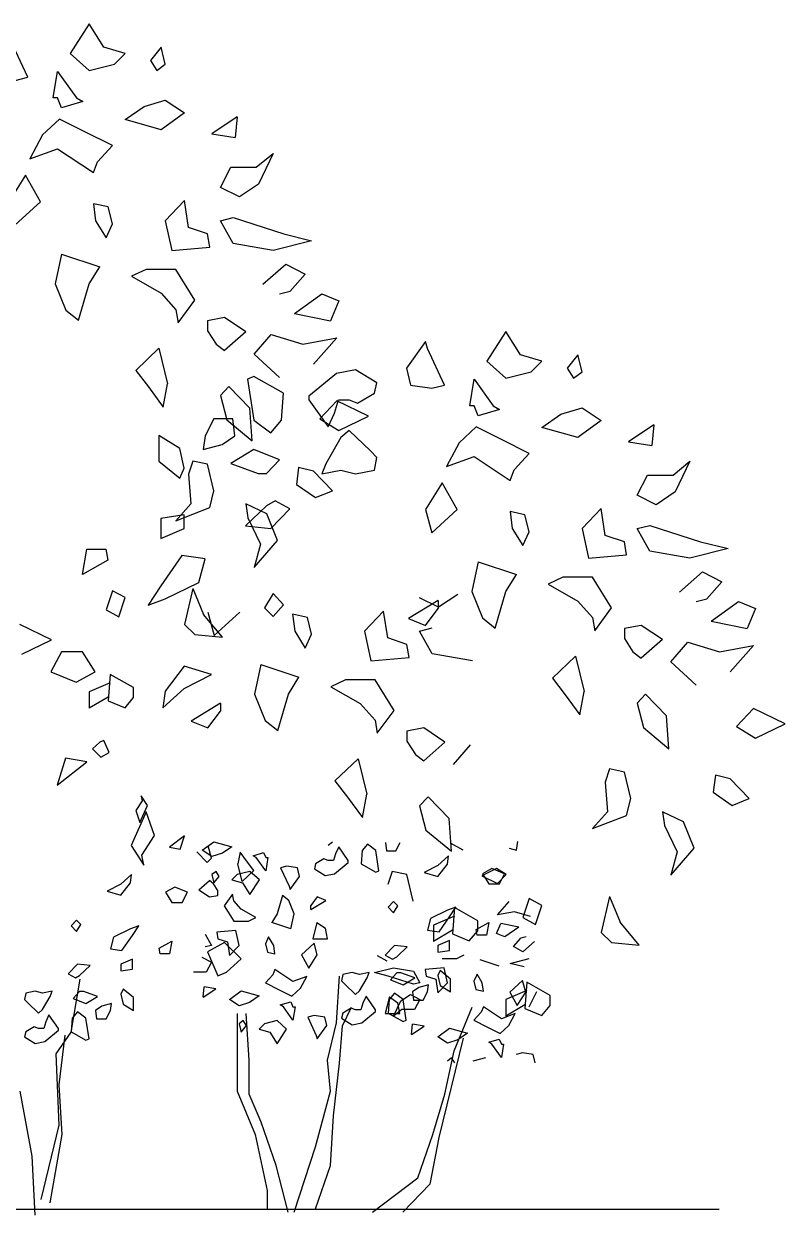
# Model space of a CAD drawing. Extents: x 334243 to 335327, y 65567 to 66446.
# Drawn here: x 334765 to 335327, y 65567 to 66446 of the extents above; entities that cross this region are included whole.
import ezdxf

# ---------------------------------------------------------------- set-up
doc = ezdxf.new("R2010")
doc.units = 0
doc.header["$MEASUREMENT"] = 0
doc.layers.get('0').update_dxf_attribs({"linetype": 'CONTINUOUS'})

msp = doc.modelspace()

# ---------------------------------------------------------------- linework, layer by layer
at = {"color": 7, "linetype": 'CONTINUOUS'}
for p, q in [((334813.06, 66445.92), (334799, 66424.05)), ((334824, 66428.73), (334813.06, 66445.92)), ((334767.75, 66406.47), (334755.25, 66433.42)), ((334799, 66424.05), (334813.06, 66411.55)), ((334839.62, 66424.05), (334824, 66428.73)), ((334831.81, 66416.23), (334839.62, 66424.05)), ((334866.19, 66428.73), (334858.38, 66418.97)), ((334869.31, 66416.23), (334866.19, 66428.73)), ((334813.06, 66411.55), (334831.81, 66416.23)), ((334858.38, 66418.97), (334863.06, 66411.55)), ((334863.06, 66411.55), (334869.31, 66416.23)), ((334758.38, 66404.12), (334767.75, 66406.47)), ((334786.5, 66391.23), (334789.62, 66410.77)), ((334789.62, 66410.77), (334803.69, 66391.23)), ((334789.62, 66391.23), (334786.5, 66391.23)), ((334792.75, 66383.81), (334789.62, 66391.23)), ((334808.38, 66388.5), (334792.75, 66383.81)), ((334803.69, 66391.23), (334808.38, 66388.5)), ((334853.69, 66384.98), (334869.31, 66389.67)), ((334869.31, 66389.67), (334883.38, 66380.3)), ((334839.62, 66375.22), (334853.69, 66384.98)), ((334883.38, 66380.3), (334866.19, 66367.8)), ((334791.19, 66375.61), (334778.69, 66363.89)), ((334809.94, 66366.23), (334791.19, 66375.61)), ((334866.19, 66367.8), (334839.62, 66375.22)), ((334922.44, 66377.17), (334903.69, 66364.67)), ((334922.44, 66377.17), (334920.88, 66361.94)), ((334778.69, 66363.89), (334769.31, 66346.31)), ((334830.25, 66356.08), (334809.94, 66366.23)), ((334903.69, 66364.67), (334920.88, 66361.94)), ((334769.31, 66346.31), (334789.62, 66353.73)), ((334789.62, 66353.73), (334816.19, 66336.16)), ((334819.31, 66343.97), (334830.25, 66356.08)), ((334816.19, 66336.16), (334819.31, 66343.97)), ((334936.5, 66340.06), (334949, 66350.22)), ((334949, 66350.22), (334938.06, 66327.56)), ((334766.19, 66334.2), (334753.69, 66314.67)), ((334777.12, 66314.67), (334766.19, 66334.2)), ((334909.94, 66325.22), (334917.75, 66340.06)), ((334917.75, 66340.06), (334936.5, 66340.06)), ((334938.06, 66327.56), (334924, 66318.19)), ((334924, 66318.19), (334909.94, 66325.22)), ((334758.38, 66297.48), (334777.12, 66314.67)), ((334827.12, 66310.77), (334816.19, 66313.11)), ((334816.19, 66313.11), (334817.75, 66300.61)), ((334830.25, 66298.27), (334827.12, 66310.77)), ((334883.38, 66315.45), (334869.31, 66300.61)), ((334886.5, 66295.53), (334883.38, 66315.45)), ((334817.75, 66300.61), (334825.56, 66288.11)), ((334869.31, 66300.61), (334874, 66278.73)), ((334909.94, 66300.61), (334919.31, 66302.95)), ((334919.31, 66283.81), (334909.94, 66300.61)), ((334919.31, 66302.95), (334956.81, 66290.84)), ((334825.56, 66288.11), (334830.25, 66298.27)), ((334900.56, 66290.84), (334886.5, 66295.53)), ((334902.12, 66281.08), (334900.56, 66290.84)), ((334956.81, 66290.84), (334977.12, 66285.77)), ((334949, 66278.73), (334919.31, 66283.81)), ((334977.12, 66285.77), (334949, 66278.73)), ((334792.75, 66276), (334788.06, 66254.12)), ((334792.75, 66276), (334820.88, 66266.62)), ((334874, 66278.73), (334902.12, 66281.08)), ((334813.06, 66254.12), (334820.88, 66266.62)), ((334855.25, 66264.67), (334844.31, 66259.59)), ((334877.12, 66264.67), (334855.25, 66264.67)), ((334891.19, 66242.02), (334877.12, 66264.67)), ((334941.19, 66253.73), (334958.38, 66268.58)), ((334958.38, 66268.58), (334972.44, 66261.16)), ((334844.31, 66259.59), (334866.19, 66247.09)), ((334972.44, 66261.16), (334961.5, 66248.66)), ((334788.06, 66254.12), (334795.88, 66234.59)), ((334805.25, 66227.17), (334813.06, 66254.12)), ((334866.19, 66247.09), (334877.12, 66234.98)), ((334953.69, 66246.7), (334961.5, 66248.66)), ((334964.62, 66232.25), (334984.94, 66246.7)), ((334984.94, 66246.7), (334997.44, 66241.62)), ((334878.69, 66225.22), (334891.19, 66242.02)), ((334997.44, 66241.62), (334991.19, 66226.78)), ((334795.88, 66234.59), (334805.25, 66227.17)), ((334877.12, 66234.98), (334878.69, 66225.22)), ((334913.06, 66229.12), (334900.56, 66226.78)), ((334928.69, 66218.58), (334913.06, 66229.12)), ((334964.62, 66232.25), (334991.19, 66226.78)), ((334900.56, 66226.78), (334900.56, 66219.36)), ((334900.56, 66219.36), (334906.81, 66209.59)), ((334928.69, 66218.58), (334913.06, 66204.91)), ((334934.94, 66202.17), (334947.44, 66216.62)), ((334947.44, 66216.62), (334970.88, 66209.59)), ((334970.88, 66209.59), (334995.88, 66214.28)), ((334995.88, 66214.28), (334978.69, 66194.75)), ((335061.31, 66211.37), (335047.25, 66191.84)), ((335062.88, 66206.29), (335061.31, 66211.37)), ((335120.69, 66218.79), (335106.62, 66196.91)), ((335131.62, 66201.6), (335120.69, 66218.79)), ((334864.62, 66206.47), (334847.44, 66190.06)), ((334864.62, 66206.47), (334870.88, 66180.3)), ((334906.81, 66209.59), (334913.06, 66204.91)), ((335075.38, 66179.34), (335062.88, 66206.29)), ((334953.69, 66184.98), (334934.94, 66202.17)), ((335106.62, 66196.91), (335120.69, 66184.41)), ((335147.25, 66196.91), (335131.62, 66201.6)), ((335139.44, 66189.1), (335147.25, 66196.91)), ((335173.81, 66201.6), (335166, 66191.84)), ((335176.94, 66189.1), (335173.81, 66201.6)), ((334847.44, 66190.06), (334856.81, 66177.95)), ((334934.75, 66185.59), (334930.06, 66183.63)), ((334956.62, 66173.48), (334934.75, 66185.59)), ((334995.69, 66187.93), (334975.38, 66171.13)), ((335009.75, 66190.66), (334995.69, 66187.93)), ((335025.38, 66180.9), (335009.75, 66190.66)), ((335047.25, 66191.84), (335050.38, 66179.34)), ((335120.69, 66184.41), (335139.44, 66189.1)), ((335166, 66191.84), (335170.69, 66184.41)), ((335170.69, 66184.41), (335176.94, 66189.1)), ((334856.81, 66177.95), (334867.75, 66163.11)), ((334867.75, 66163.11), (334870.88, 66180.3)), ((334916.19, 66178.34), (334909.94, 66171.7)), ((334931.81, 66162.33), (334916.19, 66178.34)), ((334930.06, 66183.63), (334934.75, 66153.55)), ((335023.81, 66173.48), (335025.38, 66180.9)), ((335050.38, 66179.34), (335066, 66176.99)), ((335066, 66176.99), (335075.38, 66179.34)), ((335094.12, 66164.1), (335097.25, 66183.63)), ((335097.25, 66183.63), (335111.31, 66164.1)), ((334909.94, 66171.7), (334914.62, 66153.73)), ((334955.06, 66153.55), (334956.62, 66173.48)), ((334975.38, 66171.13), (334975.38, 66168.4)), ((334975.38, 66168.4), (334989.44, 66148.48)), ((334995.88, 66167.8), (334983.38, 66154.52)), ((334994.12, 66158.63), (334997.25, 66168.4)), ((335019.31, 66156.47), (334995.88, 66167.8)), ((334997.25, 66168.4), (335005.06, 66168.4)), ((335005.06, 66168.4), (335011.31, 66166.05)), ((335011.31, 66166.05), (335023.81, 66173.48)), ((334933.38, 66138.11), (334931.81, 66162.33)), ((334989.44, 66148.48), (334994.12, 66158.63)), ((335097.25, 66164.1), (335094.12, 66164.1)), ((335100.38, 66156.68), (335097.25, 66164.1)), ((335116, 66161.37), (335100.38, 66156.68)), ((335111.31, 66164.1), (335116, 66161.37)), ((335161.31, 66157.85), (335176.94, 66162.54)), ((335176.94, 66162.54), (335191, 66153.16)), ((334905.06, 66154.34), (334898.81, 66141.84)), ((334919.12, 66154.34), (334905.06, 66154.34)), ((334914.62, 66153.73), (334933.38, 66138.11)), ((334920.69, 66141.84), (334919.12, 66154.34)), ((334934.75, 66153.55), (334947.25, 66144.18)), ((334947.25, 66144.18), (334955.06, 66153.55)), ((334983.38, 66154.52), (334997.44, 66145.92)), ((334997.44, 66145.92), (335019.31, 66156.47)), ((335147.25, 66148.09), (335161.31, 66157.85)), ((335191, 66153.16), (335173.81, 66140.66)), ((335230.06, 66150.04), (335211.31, 66137.54)), ((335230.06, 66150.04), (335228.5, 66134.8)), ((334880.06, 66132.46), (334864.44, 66142.23)), ((334864.44, 66142.23), (334864.44, 66123.09)), ((334898.81, 66141.84), (334897.25, 66131.68)), ((334911.31, 66135.59), (334920.69, 66141.84)), ((335005.06, 66145.74), (334998.81, 66140.66)), ((335020.69, 66130.9), (335005.06, 66145.74)), ((335098.81, 66148.48), (335086.31, 66136.76)), ((335117.56, 66139.1), (335098.81, 66148.48)), ((335173.81, 66140.66), (335147.25, 66148.09)), ((334883.19, 66118.01), (334880.06, 66132.46)), ((334897.25, 66131.68), (334911.31, 66135.59)), ((334998.81, 66140.66), (334987.88, 66121.13)), ((335086.31, 66136.76), (335076.94, 66119.18)), ((335137.88, 66128.95), (335117.56, 66139.1)), ((335211.31, 66137.54), (335228.5, 66134.8)), ((334889.62, 66123.27), (334886.5, 66113.5)), ((334900.56, 66120.92), (334889.62, 66123.27)), ((334934.75, 66131.68), (334917.56, 66121.52)), ((334953.5, 66124.26), (334934.75, 66131.68)), ((334944.12, 66114.1), (334953.5, 66124.26)), ((335025.38, 66125.82), (335020.69, 66130.9)), ((335023.81, 66116.45), (335025.38, 66125.82)), ((335076.94, 66119.18), (335097.25, 66126.6)), ((335097.25, 66126.6), (335123.81, 66109.02)), ((335126.94, 66116.84), (335137.88, 66128.95)), ((334864.44, 66123.09), (334880.06, 66110.59)), ((334880.06, 66110.59), (334883.19, 66118.01)), ((334905.25, 66101.39), (334900.56, 66120.92)), ((334917.56, 66121.52), (334937.88, 66114.1)), ((334967.75, 66118.58), (334966.19, 66106.08)), ((334978.69, 66115.84), (334967.75, 66118.58)), ((334992.75, 66101.39), (334978.69, 66115.84)), ((334987.88, 66121.13), (334984.75, 66113.71)), ((334984.75, 66113.71), (334998.81, 66116.45)), ((334998.81, 66116.45), (335009.75, 66113.71)), ((335009.75, 66113.71), (335023.81, 66116.45)), ((335123.81, 66109.02), (335126.94, 66116.84)), ((335244.12, 66112.93), (335256.62, 66123.09)), ((335256.62, 66123.09), (335245.69, 66100.43)), ((334886.5, 66113.5), (334888.06, 66091.62)), ((334937.88, 66114.1), (334944.12, 66114.1)), ((334966.19, 66106.08), (334980.25, 66096.31)), ((335073.81, 66107.07), (335061.31, 66087.54)), ((335084.75, 66087.54), (335073.81, 66107.07)), ((335217.56, 66098.09), (335225.38, 66112.93)), ((335225.38, 66112.93), (335244.12, 66112.93)), ((334902.12, 66088.89), (334905.25, 66101.39)), ((334980.25, 66096.31), (334992.75, 66101.39)), ((335231.62, 66091.05), (335217.56, 66098.09)), ((335245.69, 66100.43), (335231.62, 66091.05)), ((334888.06, 66091.62), (334877.12, 66079.12)), ((334877.12, 66079.12), (334902.12, 66088.89)), ((334944.12, 66090.27), (334928.5, 66075.43)), ((334944.31, 66084.2), (334928.69, 66091.62)), ((334928.69, 66091.62), (334930.25, 66081.47)), ((334950.38, 66093.79), (334944.12, 66090.27)), ((334961.31, 66087.93), (334950.38, 66093.79)), ((335191, 66088.32), (335176.94, 66073.48)), ((335194.12, 66068.4), (335191, 66088.32)), ((334883.19, 66083.63), (334866, 66080.9)), ((334866, 66080.9), (334866, 66066.05)), ((334883.19, 66073.48), (334883.19, 66083.63)), ((334930.25, 66081.47), (334939.62, 66061.94)), ((334930.25, 66081.47), (334939.62, 66061.94)), ((334952.12, 66064.67), (334944.31, 66084.2)), ((334947.25, 66073.48), (334961.31, 66087.93)), ((335061.31, 66087.54), (335066, 66070.35)), ((335066, 66070.35), (335084.75, 66087.54)), ((335134.75, 66083.63), (335123.81, 66085.98)), ((335123.81, 66085.98), (335125.38, 66073.48)), ((335137.88, 66071.13), (335134.75, 66083.63)), ((334866, 66066.05), (334883.19, 66073.48)), ((334928.5, 66075.43), (334947.25, 66073.48)), ((335125.38, 66073.48), (335133.19, 66060.98)), ((335133.19, 66060.98), (335137.88, 66071.13)), ((335176.94, 66073.48), (335181.62, 66051.6)), ((335217.56, 66073.48), (335226.94, 66075.82)), ((335226.94, 66056.68), (335217.56, 66073.48)), ((335226.94, 66075.82), (335264.44, 66063.71)), ((334934.94, 66044.75), (334952.12, 66064.67)), ((334939.62, 66061.94), (334934.94, 66044.75)), ((335208.19, 66063.71), (335194.12, 66068.4)), ((335209.75, 66053.95), (335208.19, 66063.71)), ((335264.44, 66063.71), (335284.75, 66058.63)), ((334808.19, 66039.49), (334811.31, 66058.24)), ((334811.31, 66058.24), (334825.38, 66058.24)), ((334825.38, 66058.24), (334826.94, 66050.04)), ((334881.62, 66053.55), (334866, 66031.29)), ((334898.81, 66051.21), (334881.62, 66053.55)), ((335181.62, 66051.6), (335209.75, 66053.95)), ((335256.62, 66051.6), (335226.94, 66056.68)), ((335284.75, 66058.63), (335256.62, 66051.6)), ((334826.94, 66050.04), (334808.19, 66039.49)), ((334894.12, 66033.63), (334898.81, 66051.21)), ((335100.38, 66048.87), (335095.69, 66026.99)), ((335100.38, 66048.87), (335128.5, 66039.49)), ((335120.69, 66026.99), (335128.5, 66039.49)), ((335162.88, 66037.54), (335151.94, 66032.46)), ((335184.75, 66037.54), (335162.88, 66037.54)), ((335198.81, 66014.88), (335184.75, 66037.54)), ((335248.81, 66026.6), (335266, 66041.45)), ((335266, 66041.45), (335280.06, 66034.02)), ((334830.25, 66027.56), (334825.56, 66013.5)), ((334839.62, 66022.48), (334830.25, 66027.56)), ((334866, 66031.29), (334856.62, 66016.84)), ((334869.12, 66021.52), (334894.12, 66033.63)), ((334889.62, 66029.12), (334883.38, 66002.56)), ((334889.62, 66029.12), (334897.44, 66009.98)), ((335095.69, 66026.99), (335103.5, 66007.46)), ((335112.88, 66000.04), (335120.69, 66026.99)), ((335151.94, 66032.46), (335173.81, 66019.96)), ((335280.06, 66034.02), (335269.12, 66021.52)), ((334834.94, 66008.42), (334839.62, 66022.48)), ((334856.62, 66016.84), (334869.12, 66021.52)), ((334948.81, 66025.43), (334942.56, 66014.88)), ((334956.62, 66017.23), (334948.81, 66025.43)), ((335070.69, 66020.35), (335048.81, 66007.07)), ((335071.09, 66015.34), (335057.03, 66022.37)), ((335070.69, 66020.35), (335070.69, 66014.49)), ((335085.16, 66024.71), (335071.09, 66015.34)), ((335173.81, 66019.96), (335184.75, 66007.85)), ((335261.31, 66019.57), (335269.12, 66021.52)), ((335272.25, 66005.12), (335292.56, 66019.57)), ((335292.56, 66019.57), (335305.06, 66014.49)), ((334825.56, 66013.5), (334834.94, 66008.42)), ((334911.5, 65993.19), (334897.44, 66009.98)), ((334900.78, 66011.82), (334905.47, 65994.63)), ((334905.47, 65994.63), (334924.22, 66011.82)), ((334942.56, 66014.88), (334948.81, 66008.63)), ((334948.81, 66008.63), (334956.62, 66017.23)), ((334974.22, 66007.91), (334963.28, 66010.26)), ((334963.28, 66010.26), (334964.84, 65997.76)), ((335030.47, 66012.6), (335016.41, 65997.76)), ((335033.59, 65992.68), (335030.47, 66012.6)), ((335061.31, 66001.99), (335070.69, 66014.49)), ((335186.31, 65998.09), (335198.81, 66014.88)), ((335305.06, 66014.49), (335298.81, 65999.65)), ((334785.22, 65991.28), (334761.78, 66002.61)), ((334883.38, 66002.56), (334891.19, 65995.14)), ((334977.34, 65995.41), (334974.22, 66007.91)), ((335048.81, 66007.07), (335061.31, 66001.99)), ((335057.03, 65997.76), (335066.41, 66000.1)), ((335103.5, 66007.46), (335112.88, 66000.04)), ((335184.75, 66007.85), (335186.31, 65998.09)), ((335220.69, 66001.99), (335208.19, 65999.65)), ((335236.31, 65991.45), (335220.69, 66001.99)), ((335272.25, 66005.12), (335298.81, 65999.65)), ((334763.34, 65980.73), (334785.22, 65991.28)), ((334891.19, 65995.14), (334911.5, 65993.19)), ((334964.84, 65997.76), (334972.66, 65985.26)), ((334972.66, 65985.26), (334977.34, 65995.41)), ((335016.41, 65997.76), (335021.09, 65975.88)), ((335047.66, 65987.99), (335033.59, 65992.68)), ((335066.41, 65980.96), (335057.03, 65997.76)), ((335208.19, 65999.65), (335208.19, 65992.23)), ((335208.19, 65992.23), (335214.44, 65982.46)), ((335236.31, 65991.45), (335220.69, 65977.77)), ((334792.56, 65982.46), (334784.75, 65967.62)), ((334808.19, 65982.46), (334792.56, 65982.46)), ((334817.56, 65967.62), (334808.19, 65982.46)), ((335049.22, 65978.23), (335047.66, 65987.99)), ((335214.44, 65982.46), (335220.69, 65977.77)), ((335242.56, 65975.04), (335255.06, 65989.49)), ((335255.06, 65989.49), (335278.5, 65982.46)), ((335278.5, 65982.46), (335303.5, 65987.15)), ((335303.5, 65987.15), (335286.31, 65967.62)), ((335021.09, 65975.88), (335049.22, 65978.23)), ((335096.09, 65975.88), (335066.41, 65980.96)), ((335172.25, 65979.34), (335155.06, 65962.93)), ((335172.25, 65979.34), (335178.5, 65953.16)), ((335261.31, 65957.85), (335242.56, 65975.04)), ((334784.75, 65967.62), (334803.5, 65960.2)), ((334803.5, 65960.2), (334817.56, 65967.62)), ((334828.69, 65965.84), (334827.12, 65946.31)), ((334845.88, 65956.08), (334828.69, 65965.84)), ((334883.19, 65971.91), (334869.12, 65953.55)), ((334903.5, 65965.66), (334883.19, 65971.91)), ((334883.19, 65955.51), (334903.5, 65965.66)), ((334939.84, 65973.15), (334935.16, 65951.27)), ((334939.84, 65973.15), (334967.97, 65963.77)), ((334828.69, 65959.59), (334813.06, 65952.95)), ((334845.88, 65948.66), (334845.88, 65956.08)), ((334960.16, 65951.27), (334967.97, 65963.77)), ((335002.34, 65961.82), (334991.41, 65956.74)), ((334991.41, 65956.74), (335013.28, 65944.24)), ((335024.22, 65961.82), (335002.34, 65961.82)), ((335038.28, 65939.16), (335024.22, 65961.82)), ((335155.06, 65962.93), (335164.44, 65950.82)), ((334813.06, 65952.95), (334813.06, 65940.84)), ((334827.12, 65949.05), (334813.06, 65940.84)), ((334839.62, 65941.23), (334845.88, 65948.66)), ((334867.56, 65941.05), (334883.19, 65955.51)), ((334869.12, 65953.55), (334867.56, 65941.05)), ((334935.16, 65951.27), (334942.97, 65931.74)), ((334952.34, 65924.32), (334960.16, 65951.27)), ((335164.44, 65950.82), (335175.38, 65935.98)), ((335175.38, 65935.98), (335178.5, 65953.16)), ((335223.81, 65951.21), (335217.56, 65944.57)), ((335239.44, 65935.2), (335223.81, 65951.21)), ((334827.12, 65946.31), (334839.62, 65941.23)), ((334910.16, 65944.63), (334888.28, 65931.35)), ((334900.78, 65926.27), (334910.16, 65938.77)), ((334910.16, 65944.63), (334910.16, 65938.77)), ((335013.28, 65944.24), (335024.22, 65932.13)), ((335025.78, 65922.37), (335038.28, 65939.16)), ((335217.56, 65944.57), (335222.25, 65926.6)), ((335303.5, 65940.66), (335291, 65927.38)), ((335326.94, 65929.34), (335303.5, 65940.66)), ((334888.28, 65931.35), (334900.78, 65926.27)), ((334942.97, 65931.74), (334952.34, 65924.32)), ((335024.22, 65932.13), (335025.78, 65922.37)), ((335241, 65910.98), (335239.44, 65935.2)), ((335060.16, 65926.27), (335047.66, 65923.93)), ((335047.66, 65923.93), (335047.66, 65916.51)), ((335075.78, 65915.73), (335060.16, 65926.27)), ((335222.25, 65926.6), (335241, 65910.98)), ((335291, 65927.38), (335305.06, 65918.79)), ((335305.06, 65918.79), (335326.94, 65929.34)), ((334820.91, 65915.73), (334815.44, 65910.85)), ((334824.03, 65917.1), (334820.91, 65915.73)), ((334827.94, 65908.3), (334824.03, 65917.1)), ((335047.66, 65916.51), (335053.91, 65906.74)), ((335075.78, 65915.73), (335060.16, 65902.05)), ((335082.03, 65899.32), (335094.53, 65913.77)), ((334795.69, 65903.95), (334789.44, 65884.02)), ((334811.31, 65901.21), (334795.69, 65903.95)), ((334815.44, 65910.85), (334821.69, 65904.79)), ((334821.69, 65904.79), (334827.94, 65908.3)), ((335011.72, 65903.62), (334994.53, 65887.21)), ((335011.72, 65903.62), (335017.97, 65877.45)), ((335053.91, 65906.74), (335060.16, 65902.05)), ((334789.44, 65884.02), (334811.31, 65901.21)), ((335197.25, 65896.13), (335194.12, 65886.37)), ((335208.19, 65893.79), (335197.25, 65896.13)), ((334994.53, 65887.21), (335003.91, 65875.1)), ((335194.12, 65886.37), (335195.69, 65864.49)), ((335212.88, 65874.26), (335208.19, 65893.79)), ((335275.38, 65891.45), (335273.81, 65878.95)), ((335286.31, 65888.71), (335275.38, 65891.45)), ((335300.38, 65874.26), (335286.31, 65888.71)), ((335014.84, 65860.26), (335017.97, 65877.45)), ((335273.81, 65878.95), (335287.88, 65869.18)), ((334852.16, 65872.57), (334847.47, 65865.34)), ((334850.59, 65856.55), (334856.06, 65869.05)), ((334851.38, 65876.27), (334852.16, 65872.57)), ((334856.06, 65869.05), (334851.38, 65876.27)), ((335003.91, 65875.1), (335014.84, 65860.26)), ((335063.28, 65875.49), (335057.03, 65868.85)), ((335057.03, 65868.85), (335061.72, 65850.88)), ((335078.91, 65859.48), (335063.28, 65875.49)), ((335209.75, 65861.76), (335212.88, 65874.26)), ((335287.88, 65869.18), (335300.38, 65874.26)), ((334855.06, 65864.49), (334844.12, 65839.49)), ((334847.47, 65865.34), (334850.59, 65856.55)), ((334861.31, 65846.91), (334855.06, 65864.49)), ((335080.47, 65835.26), (335078.91, 65859.48)), ((335195.69, 65864.49), (335184.75, 65851.99)), ((335184.75, 65851.99), (335209.75, 65861.76)), ((335251.94, 65857.07), (335236.31, 65864.49)), ((335236.31, 65864.49), (335237.88, 65854.34)), ((335061.72, 65850.88), (335080.47, 65835.26)), ((335237.88, 65854.34), (335247.25, 65834.8)), ((335237.88, 65854.34), (335247.25, 65834.8)), ((335259.75, 65837.54), (335251.94, 65857.07)), ((334851.94, 65832.46), (334861.31, 65846.91)), ((334883.41, 65846.79), (334872.47, 65838.2)), ((334880.28, 65836.82), (334883.41, 65846.79)), ((334896.59, 65836.11), (334905.19, 65842.36)), ((334905.19, 65842.36), (334918.47, 65838.66)), ((334989.56, 65839.83), (334992.69, 65842.36)), ((335031.75, 65841.78), (335032.53, 65835.53)), ((335039.56, 65835.53), (335042.69, 65841.78)), ((335128.66, 65836.19), (335129.44, 65842.44)), ((334844.12, 65839.49), (334853.5, 65825.04)), ((334872.47, 65838.2), (334880.28, 65836.82)), ((334892.47, 65834.96), (334900.28, 65826.96)), ((334903.62, 65831.42), (334896.59, 65836.11)), ((334903.41, 65830.27), (334901.06, 65839.26)), ((334911.44, 65833.77), (334903.62, 65831.42)), ((334918.47, 65838.66), (334911.44, 65833.77)), ((334924.5, 65834.57), (334922.94, 65825.98)), ((334929.97, 65827.15), (334924.5, 65834.57)), ((334934.09, 65832.02), (334941.91, 65834.36)), ((334941.91, 65834.36), (334943.47, 65830.64)), ((334995.03, 65833.38), (334993.47, 65828.5)), ((334997.38, 65838.45), (334995.03, 65833.38)), ((335004.41, 65828.5), (334997.38, 65838.45)), ((335014.56, 65835.92), (335013.78, 65825.95)), ((335018.47, 65840.61), (335014.56, 65835.92)), ((335024.72, 65835.92), (335018.47, 65840.61)), ((335027.06, 65820.88), (335024.72, 65835.92)), ((335032.53, 65835.53), (335039.56, 65835.53)), ((335079.69, 65841.43), (335089.06, 65836.35)), ((335123.19, 65837.56), (335128.66, 65836.19)), ((335242.56, 65817.62), (335259.75, 65837.54)), ((335247.25, 65834.8), (335242.56, 65817.62)), ((334853.5, 65825.04), (334851.94, 65832.46)), ((334900.28, 65826.96), (334903.41, 65830.27)), ((334926.06, 65812.9), (334922.94, 65825.98)), ((334934.66, 65821.1), (334929.97, 65827.15)), ((334936.44, 65830.64), (334934.09, 65832.02)), ((334943.47, 65820.88), (334936.44, 65830.64)), ((334945.03, 65830.64), (334943.47, 65820.88)), ((334943.47, 65830.64), (334945.03, 65830.64)), ((334959.09, 65824.2), (334954.41, 65823.03)), ((334966.91, 65823.03), (334959.09, 65824.2)), ((334980.19, 65825.95), (334979.41, 65822.25)), ((334986.44, 65829.67), (334980.19, 65825.95)), ((334989.56, 65828.5), (334986.44, 65829.67)), ((334993.47, 65828.5), (334989.56, 65828.5)), ((334994.25, 65818.73), (335004.41, 65827.12)), ((335004.41, 65827.12), (335004.41, 65828.5)), ((335013.78, 65825.95), (335024.72, 65819.91)), ((335070.59, 65824.8), (335060.44, 65819.73)), ((335078.41, 65832.04), (335070.59, 65824.8)), ((335070.59, 65816.6), (335077.62, 65825.79)), ((335077.62, 65825.79), (335078.41, 65832.04)), ((334844.34, 65818.27), (334836.53, 65811.04)), ((334843.56, 65812.02), (334844.34, 65818.27)), ((334906.75, 65820.48), (334903.62, 65818.14)), ((334903.62, 65818.14), (334905.19, 65811.89)), ((334905.19, 65811.89), (334909.09, 65816.78)), ((334909.09, 65816.78), (334906.75, 65820.48)), ((334922.38, 65818.14), (334918.47, 65814.23)), ((334931.75, 65820.48), (334922.38, 65818.14)), ((334926.06, 65812.9), (334934.66, 65821.1)), ((334938.78, 65814.23), (334931.75, 65820.48)), ((334954.41, 65823.03), (334960.66, 65809.55)), ((334961.44, 65807.02), (334968.47, 65816.78)), ((334968.47, 65816.78), (334966.91, 65823.03)), ((334979.41, 65822.25), (334987.22, 65817.36)), ((334987.22, 65817.36), (334994.25, 65818.73)), ((335024.72, 65819.91), (335027.06, 65820.88)), ((335036.72, 65820.41), (335033.59, 65810.65)), ((335047.66, 65818.07), (335036.72, 65820.41)), ((335052.34, 65798.54), (335047.66, 65818.07)), ((335060.44, 65819.73), (335070.59, 65816.6)), ((335113.81, 65822.52), (335102.88, 65817.25)), ((335102.88, 65817.25), (335114.59, 65811.58)), ((335110.44, 65822.46), (335103.41, 65818.76)), ((335103.41, 65818.76), (335108.09, 65811.34)), ((335119.81, 65818.76), (335110.44, 65822.46)), ((335120.84, 65818.22), (335113.81, 65822.52)), ((335114.59, 65811.58), (335120.84, 65818.22)), ((335115.91, 65811.34), (335119.81, 65818.76)), ((334836.53, 65811.04), (334826.38, 65805.96)), ((334836.53, 65802.84), (334843.56, 65812.02)), ((334876.38, 65808.7), (334869.34, 65804.99)), ((334885.75, 65804.99), (334876.38, 65808.7)), ((334894.03, 65806.84), (334901.84, 65813.68)), ((334894.03, 65806.84), (334901.84, 65801.57)), ((334904.97, 65811.34), (334901.84, 65813.68)), ((334908.09, 65806.45), (334904.97, 65811.34)), ((334918.47, 65814.23), (334926.28, 65811.89)), ((334926.28, 65811.89), (334931.75, 65803.3)), ((334931.75, 65803.3), (334938.78, 65814.23)), ((334960.66, 65809.55), (334961.44, 65807.02)), ((335108.09, 65811.34), (335115.91, 65811.34)), ((334826.38, 65805.96), (334836.53, 65802.84)), ((334869.34, 65804.99), (334874.03, 65797.57)), ((334881.84, 65797.57), (334885.75, 65804.99)), ((334901.84, 65801.57), (334908.09, 65802.74)), ((334908.09, 65802.74), (334908.09, 65806.45)), ((334919.03, 65803.52), (334912.78, 65795.12)), ((334919.81, 65798.63), (334919.03, 65803.52)), ((334925.28, 65792.59), (334919.81, 65798.63)), ((334955.75, 65802.54), (334951.84, 65789.07)), ((334960.44, 65798.84), (334955.75, 65802.54)), ((334964.34, 65789.07), (334960.44, 65798.84)), ((334981.53, 65801.57), (334976.84, 65795.32)), ((334976.84, 65792.38), (334987.78, 65799.02)), ((334987.78, 65799.02), (334981.53, 65801.57)), ((335037.78, 65798.24), (335033.88, 65793.95)), ((335040.91, 65795.12), (335037.78, 65798.24)), ((335114.59, 65788.34), (335123.19, 65798.11)), ((335137.88, 65800.43), (335133.19, 65786.37)), ((335147.25, 65795.35), (335137.88, 65800.43)), ((335197.25, 65801.99), (335191, 65775.43)), ((335197.25, 65801.99), (335205.06, 65782.85)), ((334874.03, 65797.57), (334881.84, 65797.57)), ((334912.78, 65795.12), (334919.81, 65783.79)), ((334936.22, 65786.34), (334925.28, 65792.59)), ((334951.84, 65789.07), (334947.94, 65782.82)), ((334962, 65778.13), (334964.34, 65789.07)), ((334976.84, 65792.38), (334976.84, 65795.32)), ((335033.88, 65793.95), (335037.78, 65789.85)), ((335037.78, 65789.85), (335040.91, 65795.12)), ((335077.62, 65791.8), (335065.12, 65785.74)), ((335083.88, 65794.15), (335077.62, 65791.8)), ((335079.19, 65786.91), (335083.88, 65794.15)), ((335082.81, 65793.77), (335081.25, 65774.24)), ((335100, 65784.01), (335082.81, 65793.77)), ((335127.09, 65790.69), (335114.59, 65788.34)), ((335138.81, 65787.17), (335127.09, 65790.69)), ((335142.56, 65781.29), (335147.25, 65795.35)), ((334803.72, 65784.48), (334799.81, 65780.18)), ((334806.84, 65781.35), (334803.72, 65784.48)), ((334803.72, 65776.09), (334806.84, 65781.35)), ((334849.81, 65780.38), (334843.56, 65778.04)), ((334845.12, 65773.15), (334849.81, 65780.38)), ((334919.81, 65783.79), (334930.75, 65783.79)), ((334930.75, 65783.79), (334936.22, 65786.34)), ((334962, 65778.13), (334947.94, 65782.82)), ((334981.25, 65782.84), (334978.12, 65770.73)), ((334981.25, 65782.84), (334987.5, 65778.54)), ((335065.12, 65785.74), (335062.78, 65776.96)), ((335082.81, 65787.52), (335067.19, 65780.88)), ((335067.19, 65780.88), (335067.19, 65768.77)), ((335071.38, 65775.79), (335079.19, 65786.91)), ((335098.72, 65777.54), (335108.09, 65782.82)), ((335100, 65776.59), (335100, 65784.01)), ((335108.09, 65782.82), (335106.53, 65773.45)), ((335113.81, 65774.67), (335116.94, 65782.09)), ((335130.22, 65779.36), (335116.94, 65782.09)), ((335133.19, 65786.37), (335142.56, 65781.29)), ((335219.12, 65766.05), (335205.06, 65782.85)), ((334799.81, 65780.18), (334803.72, 65776.09)), ((334831.06, 65771.98), (334828.72, 65763.2)), ((334843.56, 65778.04), (334831.06, 65771.98)), ((334837.31, 65762.02), (334845.12, 65773.15)), ((334898.72, 65774.23), (334903.41, 65765.82)), ((334921.38, 65776.76), (334907.31, 65775.59)), ((334907.31, 65775.59), (334908.09, 65770.71)), ((334923.72, 65765.82), (334921.38, 65776.76)), ((334945.59, 65772.07), (334943.25, 65766.99)), ((334949.5, 65765.82), (334945.59, 65772.07)), ((334989.06, 65770.73), (334987.5, 65778.54)), ((335062.78, 65776.96), (335071.38, 65775.79)), ((335081.25, 65776.98), (335067.19, 65768.77)), ((335081.25, 65774.24), (335093.75, 65769.16)), ((335093.75, 65769.16), (335100, 65776.59)), ((335099.5, 65773.45), (335098.72, 65777.54)), ((335106.53, 65773.45), (335099.5, 65773.45)), ((335120.06, 65772.12), (335113.81, 65774.67)), ((335130.22, 65779.36), (335120.06, 65772.12)), ((335135.69, 65772.12), (335131.78, 65771.16)), ((335191, 65775.43), (335198.81, 65768.01)), ((334828.72, 65763.2), (334837.31, 65762.02)), ((334864.66, 65763.77), (334874.03, 65769.05)), ((334865.44, 65759.68), (334864.66, 65763.77)), ((334874.03, 65769.05), (334872.47, 65759.68)), ((334903.41, 65765.82), (334898.72, 65764.65)), ((334912.88, 65768.01), (334900.38, 65760.98)), ((334908.09, 65770.71), (334915.12, 65768.37)), ((334925.38, 65755.9), (334912.88, 65768.01)), ((334915.12, 65768.37), (334916.69, 65758.4)), ((334916.69, 65758.4), (334923.72, 65765.82)), ((334943.25, 65766.99), (334944.81, 65760.74)), ((334950.28, 65759.57), (334949.5, 65765.82)), ((334979.19, 65767.38), (334969.81, 65758.79)), ((334978.12, 65770.73), (334989.06, 65770.73)), ((334981.53, 65758.79), (334979.19, 65767.38)), ((335038.56, 65765.82), (335031.53, 65758.6)), ((335047.94, 65764.85), (335038.56, 65765.82)), ((335040.12, 65757.43), (335047.94, 65764.85)), ((335079.19, 65769.54), (335070.59, 65765.82)), ((335070.59, 65765.82), (335070.59, 65760.74)), ((335079.19, 65762.12), (335079.19, 65769.54)), ((335126.31, 65764.91), (335131.78, 65771.16)), ((335133.34, 65761.19), (335126.31, 65764.91)), ((335141.94, 65768.61), (335133.34, 65761.19)), ((335198.81, 65768.01), (335219.12, 65766.05)), ((334845.12, 65755.77), (334836.53, 65752.05)), ((334845.12, 65748.35), (334845.12, 65755.77)), ((334872.47, 65759.68), (334865.44, 65759.68)), ((334896.38, 65757.04), (334903.41, 65753.52)), ((334900.38, 65760.98), (334908.19, 65743.4)), ((334914.44, 65746.13), (334925.38, 65755.9)), ((334944.81, 65760.74), (334950.28, 65759.57)), ((334969.81, 65758.79), (334975.28, 65749.02)), ((334975.28, 65749.02), (334981.53, 65758.79)), ((335033.03, 65754.3), (335026, 65758.02)), ((335031.53, 65758.6), (335037, 65755.66)), ((335037, 65755.66), (335040.12, 65757.43)), ((335070.59, 65760.74), (335079.19, 65762.12)), ((335073.66, 65756.26), (335084.59, 65756.26)), ((335084.59, 65756.26), (335090.06, 65758.8)), ((335115.84, 65750.6), (335101.78, 65755.29)), ((335123.97, 65752.59), (335138.03, 65756.11)), ((334804.5, 65752.05), (334797.47, 65744.84)), ((334813.88, 65751.09), (334804.5, 65752.05)), ((334806.06, 65743.66), (334813.88, 65751.09)), ((334836.53, 65752.05), (334836.53, 65746.98)), ((334836.53, 65746.98), (334845.12, 65748.35)), ((334899.5, 65746.1), (334890.12, 65746.1)), ((334903.41, 65753.52), (334899.5, 65746.1)), ((334908.19, 65743.4), (334914.44, 65746.13)), ((334950.28, 65748.05), (334948.72, 65744.15)), ((334963.56, 65739.26), (334950.28, 65748.05)), ((335007.31, 65745.71), (335000.28, 65744.34)), ((335012.78, 65744.34), (335007.31, 65745.71)), ((335019.81, 65745.71), (335012.78, 65744.34)), ((335018.25, 65741.99), (335019.81, 65745.71)), ((335023.66, 65745.71), (335037.72, 65749.23)), ((335033.81, 65743.18), (335023.66, 65745.71)), ((335040.12, 65745.51), (335035.44, 65740.43)), ((335037.72, 65749.23), (335052.56, 65746.7)), ((335043.25, 65745.51), (335040.12, 65745.51)), ((335053.41, 65741.8), (335043.25, 65745.51)), ((335052.56, 65746.7), (335057.25, 65738.29)), ((335075.22, 65749.23), (335061.16, 65748.05)), ((335061.16, 65748.05), (335061.94, 65743.18)), ((335072.16, 65747.27), (335070.59, 65743.55)), ((335079.97, 65741.02), (335072.16, 65747.27)), ((335077.56, 65738.29), (335075.22, 65749.23)), ((335134.12, 65750.06), (335123.97, 65752.59)), ((334797.47, 65744.84), (334802.94, 65741.9)), ((334799.84, 65701.86), (334806.53, 65740.79)), ((334802.94, 65741.9), (334806.06, 65743.66)), ((334948.72, 65744.15), (334943.25, 65738.09)), ((334943.25, 65738.09), (334953.41, 65733.01)), ((334973.72, 65742.98), (334963.56, 65739.26)), ((334969.03, 65734.18), (334973.72, 65742.98)), ((334995.66, 65708.73), (334997.91, 65743.08)), ((335000.28, 65744.34), (334999.5, 65739.65)), ((334999.5, 65739.65), (335001.84, 65737.12)), ((335001.84, 65737.12), (335009.66, 65729.7)), ((335012.78, 65732.23), (335018.25, 65741.99)), ((335052.56, 65737.12), (335033.81, 65743.18)), ((335035.44, 65740.43), (335044.81, 65736.73)), ((335044.81, 65736.73), (335053.41, 65741.8)), ((335057.25, 65738.29), (335052.56, 65737.12)), ((335063.56, 65736.73), (335056.53, 65734.77)), ((335061.94, 65743.18), (335068.97, 65740.84)), ((335062.78, 65731.65), (335063.56, 65736.73)), ((335068.97, 65740.84), (335070.53, 65730.87)), ((335070.53, 65730.87), (335077.56, 65738.29)), ((335070.59, 65743.55), (335072.16, 65736.34)), ((335072.16, 65736.34), (335079.97, 65731.45)), ((335079.97, 65731.45), (335079.97, 65741.02)), ((335099.44, 65744.54), (335097.09, 65739.46)), ((335097.09, 65739.46), (335098.66, 65733.21)), ((335103.34, 65738.29), (335099.44, 65744.54)), ((335104.12, 65732.04), (335103.34, 65738.29)), ((335133.03, 65739.85), (335123.66, 65731.26)), ((335135.38, 65731.26), (335133.03, 65739.85)), ((335136.31, 65738.71), (335134.75, 65719.18)), ((335153.5, 65728.95), (335136.31, 65738.71)), ((334766.22, 65730.57), (334765.44, 65725.88)), ((334773.25, 65731.95), (334766.22, 65730.57)), ((334778.72, 65730.57), (334773.25, 65731.95)), ((334785.75, 65731.95), (334778.72, 65730.57)), ((334778.72, 65718.46), (334784.19, 65728.23)), ((334784.19, 65728.23), (334785.75, 65731.95)), ((334806.06, 65731.74), (334801.38, 65726.66)), ((334809.19, 65731.74), (334806.06, 65731.74)), ((334819.34, 65728.04), (334809.19, 65731.74)), ((334810.75, 65722.96), (334819.34, 65728.04)), ((334838.09, 65733.51), (334836.53, 65729.79)), ((334836.53, 65729.79), (334838.09, 65722.57)), ((334845.91, 65727.26), (334838.09, 65733.51)), ((334897.16, 65727.54), (334897.94, 65735.16)), ((334897.16, 65727.54), (334906.53, 65733.79)), ((334906.53, 65733.79), (334897.94, 65735.16)), ((334916.69, 65725.98), (334925.28, 65732.23)), ((334925.28, 65732.23), (334938.56, 65728.52)), ((334938.56, 65728.52), (334931.53, 65723.63)), ((334953.41, 65733.01), (334962.78, 65728.32)), ((334962.78, 65728.32), (334969.03, 65734.18)), ((335009.66, 65729.7), (335012.78, 65732.23)), ((335017.47, 65728.32), (335015.12, 65723.24)), ((335024.5, 65718.37), (335017.47, 65728.32)), ((335034.75, 65727.77), (335031.62, 65715.66)), ((335038.56, 65730.48), (335034.66, 65725.79)), ((335034.75, 65727.77), (335041, 65723.48)), ((335044.81, 65725.79), (335038.56, 65730.48)), ((335043.19, 65724.82), (335050.22, 65729.51)), ((335050.22, 65729.51), (335057.25, 65725.99)), ((335056.53, 65734.77), (335051.84, 65731.65)), ((335051.84, 65731.65), (335052.62, 65725.4)), ((335059.66, 65725.4), (335062.78, 65731.65)), ((335098.66, 65733.21), (335104.12, 65732.04)), ((335136.31, 65732.46), (335120.69, 65725.82)), ((335123.66, 65731.26), (335129.12, 65721.49)), ((335129.12, 65721.49), (335135.38, 65731.26)), ((335138.03, 65720.38), (335143.5, 65731.7)), ((335153.5, 65721.52), (335153.5, 65728.95)), ((334765.44, 65725.88), (334767.78, 65723.35)), ((334767.78, 65723.35), (334775.59, 65715.93)), ((334801.38, 65726.66), (334810.75, 65722.96)), ((334822.47, 65721.01), (334817.78, 65717.88)), ((334829.5, 65722.96), (334822.47, 65721.01)), ((334828.72, 65717.88), (334829.5, 65722.96)), ((334838.09, 65722.57), (334845.91, 65717.68)), ((334845.91, 65717.68), (334845.91, 65727.26)), ((334923.72, 65721.29), (334916.69, 65725.98)), ((334931.53, 65723.63), (334923.72, 65721.29)), ((334954.19, 65721.88), (334962, 65724.23)), ((334956.53, 65720.51), (334954.19, 65721.88)), ((334963.56, 65710.74), (334956.53, 65720.51)), ((334962, 65724.23), (334963.56, 65720.51)), ((334965.12, 65720.51), (334963.56, 65710.74)), ((334963.56, 65720.51), (334965.12, 65720.51)), ((335000.12, 65706.44), (335006.78, 65720.17)), ((335006.53, 65719.54), (335000.28, 65715.82)), ((335009.66, 65718.37), (335006.53, 65719.54)), ((335015.12, 65723.24), (335013.56, 65718.37)), ((335034.66, 65725.79), (335033.88, 65715.82)), ((335037.72, 65713.49), (335043.19, 65724.82)), ((335042.56, 65715.66), (335041, 65723.48)), ((335047.16, 65710.74), (335044.81, 65725.79)), ((335052.62, 65725.4), (335059.66, 65725.4)), ((335057.25, 65725.99), (335053.34, 65718.57)), ((335082.47, 65688.12), (335095.81, 65720.17)), ((335104.12, 65720.52), (335102.56, 65716.62)), ((335117.41, 65711.73), (335104.12, 65720.52)), ((335120.69, 65725.82), (335120.69, 65713.71)), ((335134.75, 65721.91), (335120.69, 65713.71)), ((335134.75, 65719.18), (335147.25, 65714.1)), ((335147.25, 65714.1), (335153.5, 65721.52)), ((334775.59, 65715.93), (334778.72, 65718.46)), ((334783.41, 65714.55), (334781.06, 65709.48)), ((334790.44, 65704.6), (334783.41, 65714.55)), ((334800.59, 65712.02), (334799.81, 65702.05)), ((334804.5, 65716.71), (334800.59, 65712.02)), ((334810.75, 65712.02), (334804.5, 65716.71)), ((334813.09, 65696.98), (334810.75, 65712.02)), ((334817.78, 65717.88), (334818.56, 65711.63)), ((334818.56, 65711.63), (334825.59, 65711.63)), ((334825.59, 65711.63), (334828.72, 65717.88)), ((334922.25, 65715.59), (334922.25, 65658.34)), ((334926.84, 65710.35), (334923.72, 65708.01)), ((334929.19, 65706.65), (334926.84, 65710.35)), ((334931.12, 65681.24), (334928.91, 65715.59)), ((334951.84, 65710.35), (334942.47, 65708.01)), ((334958.88, 65704.1), (334951.84, 65710.35)), ((334979.19, 65714.07), (334974.5, 65712.9)), ((334974.5, 65712.9), (334980.75, 65699.41)), ((334987, 65712.9), (334979.19, 65714.07)), ((334988.56, 65706.65), (334987, 65712.9)), ((335000.28, 65715.82), (334999.5, 65712.12)), ((334999.5, 65712.12), (335007.31, 65707.23)), ((335013.56, 65718.37), (335009.66, 65718.37)), ((335014.34, 65708.6), (335024.5, 65716.99)), ((335024.5, 65716.99), (335024.5, 65718.37)), ((335031.62, 65715.66), (335042.56, 65715.66)), ((335033.88, 65715.82), (335044.81, 65709.77)), ((335043.97, 65718.57), (335037.72, 65713.49)), ((335053.34, 65718.57), (335043.97, 65718.57)), ((335044.81, 65709.77), (335047.16, 65710.74)), ((335102.56, 65716.62), (335097.09, 65710.55)), ((335097.09, 65710.55), (335107.25, 65705.48)), ((335127.56, 65715.45), (335117.41, 65711.73)), ((335122.88, 65706.65), (335127.56, 65715.45)), ((334766.22, 65702.05), (334765.44, 65698.35)), ((334772.47, 65705.77), (334766.22, 65702.05)), ((334775.59, 65704.6), (334772.47, 65705.77)), ((334779.5, 65704.6), (334775.59, 65704.6)), ((334781.06, 65709.48), (334779.5, 65704.6)), ((334780.28, 65694.84), (334790.44, 65703.23)), ((334788.72, 65685.83), (334799.84, 65701.86)), ((334790.44, 65703.23), (334790.44, 65704.6)), ((334799.81, 65702.05), (334810.75, 65696.01)), ((334923.72, 65708.01), (334925.28, 65701.76)), ((334925.28, 65701.76), (334929.19, 65706.65)), ((334942.47, 65708.01), (334938.56, 65704.1)), ((334938.56, 65704.1), (334946.38, 65701.76)), ((334946.38, 65701.76), (334951.84, 65693.16)), ((334951.84, 65693.16), (334958.88, 65704.1)), ((334981.53, 65696.88), (334988.56, 65706.65)), ((334989, 65681.24), (334995.66, 65708.73)), ((334997.91, 65678.95), (335000.12, 65706.44)), ((335007.31, 65707.23), (335014.34, 65708.6)), ((335051, 65700.01), (335051.78, 65707.63)), ((335051, 65700.01), (335060.38, 65706.26)), ((335060.38, 65706.26), (335051.78, 65707.63)), ((335070.53, 65698.45), (335079.12, 65704.7)), ((335079.12, 65704.7), (335092.41, 65700.99)), ((335107.25, 65705.48), (335116.62, 65700.79)), ((335116.62, 65700.79), (335122.88, 65706.65)), ((334765.44, 65698.35), (334773.25, 65693.46)), ((334773.25, 65693.46), (334780.28, 65694.84)), ((334790.94, 65662.92), (334795.41, 65699.56)), ((334810.75, 65696.01), (334813.09, 65696.98)), ((334980.75, 65699.41), (334981.53, 65696.88)), ((335077.56, 65693.76), (335070.53, 65698.45)), ((335089.12, 65697.27), (335071.31, 65623.99)), ((335085.38, 65696.1), (335077.56, 65693.76)), ((335092.41, 65700.99), (335085.38, 65696.1)), ((335108.03, 65694.35), (335115.84, 65696.7)), ((335110.38, 65692.98), (335108.03, 65694.35)), ((335117.41, 65683.21), (335110.38, 65692.98)), ((335115.84, 65696.7), (335117.41, 65692.98)), ((335118.97, 65692.98), (335117.41, 65683.21)), ((335117.41, 65692.98), (335118.97, 65692.98)), ((334790.94, 65633.16), (334788.72, 65685.83)), ((335075.78, 65656.05), (335082.47, 65688.12)), ((335133.03, 65686.54), (335128.34, 65685.37)), ((335140.84, 65685.37), (335133.03, 65686.54)), ((335142.41, 65679.12), (335140.84, 65685.37)), ((334931.12, 65656.05), (334931.12, 65681.24)), ((334991.22, 65658.34), (334989, 65681.24)), ((334993.44, 65640.02), (334997.91, 65678.95)), ((335080.69, 65682.82), (335077.56, 65680.48)), ((335083.03, 65679.12), (335080.69, 65682.82)), ((335105.69, 65682.82), (335096.31, 65680.48)), ((334770.91, 65610.26), (334762.03, 65658.34)), ((334793.19, 65626.29), (334790.94, 65662.92)), ((334922.25, 65658.34), (334935.59, 65626.29)), ((334980.09, 65617.12), (334991.22, 65658.34)), ((334940.03, 65635.45), (334931.12, 65656.05)), ((335066.88, 65626.29), (335075.78, 65656.05)), ((334991.22, 65603.38), (334993.44, 65640.02)), ((334777.59, 65578.2), (334790.94, 65633.16)), ((334951.16, 65603.38), (334940.03, 65635.45)), ((334784.28, 65575.91), (334793.19, 65626.29)), ((334935.59, 65626.29), (334944.5, 65585.06)), ((335055.75, 65594.23), (335066.88, 65626.29)), ((335071.31, 65623.99), (335064.66, 65589.65)), ((334964.53, 65569.03), (334980.09, 65617.12)), ((334773.16, 65566.74), (334770.91, 65610.26)), ((334960.06, 65569.03), (334951.16, 65603.38)), ((334980.09, 65571.33), (334991.22, 65603.38)), ((335022.38, 65569.03), (335055.75, 65594.23)), ((335064.66, 65589.65), (335044.62, 65569.03)), ((334944.5, 65585.06), (334944.5, 65571.33)), ((335278.12, 65570.83), (334501.66, 65570.83))]:
    msp.add_line(p, q, dxfattribs=at)

doc.saveas('drawing.dxf')
